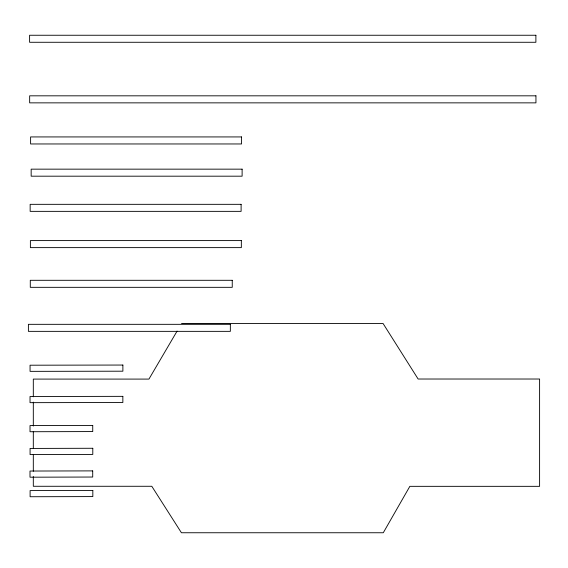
<?xml version="1.0" encoding="UTF-8"?>
<svg xmlns="http://www.w3.org/2000/svg" width="568" height="568" viewBox="0 0 568 568"><rect width="100%" height="100%" fill="white"/><g stroke="black" fill="none" stroke-linecap="round" stroke-linejoin="round"><path stroke-width="0.85" d="M177.081 331.108L148.937 379.09L33.313 379.09L33.313 396.805M181.547 323.497L383.066 323.497L418.126 379.019L539.6 379.019L539.6 486.336L409.855 486.336L383.286 532.749L181.419 532.749L151.798 486.279L33.313 486.279L33.313 476.538M33.313 402.123L33.313 426.043M33.313 431.353L33.313 448.188M33.313 454.386L33.313 471.22M122.88 365.046L30.054 365.21L30.069 371.358L122.887 371.195L122.88 365.046M122.844 396.35L30.026 396.514L30.033 402.662L122.858 402.499L122.844 396.35M92.733 425.418L30.019 425.581L30.026 431.73L92.74 431.566L92.733 425.418M92.79 448.273L30.076 448.436L30.083 454.585L92.797 454.421L92.79 448.273M92.712 470.886L29.997 471.042L30.005 477.198L92.719 477.035L92.712 470.886M92.825 490.432L30.104 490.589L30.111 496.737L92.832 496.581L92.825 490.432M535.887 35.252L29.6 35.252L29.6 42.28L535.887 42.28L535.887 35.252M535.943 95.822L29.657 95.822L29.657 102.858L535.943 102.858L535.943 95.822M241.549 136.931L30.601 136.931L30.601 143.96L241.549 143.96L241.549 136.931M242.117 169.157L31.162 169.157L31.162 176.186L242.117 176.186L242.117 169.157M241.109 204.331L30.154 204.331L30.154 211.36L241.109 211.36L241.109 204.331M241.343 240.591L30.388 240.591L30.388 247.62L241.343 247.62L241.343 240.591M232.248 280.301L30.289 280.301L30.289 287.33L232.248 287.33L232.248 280.301M230.352 324.328L28.4 324.328L28.4 331.357L230.352 331.357L230.352 324.328"/></g></svg>
